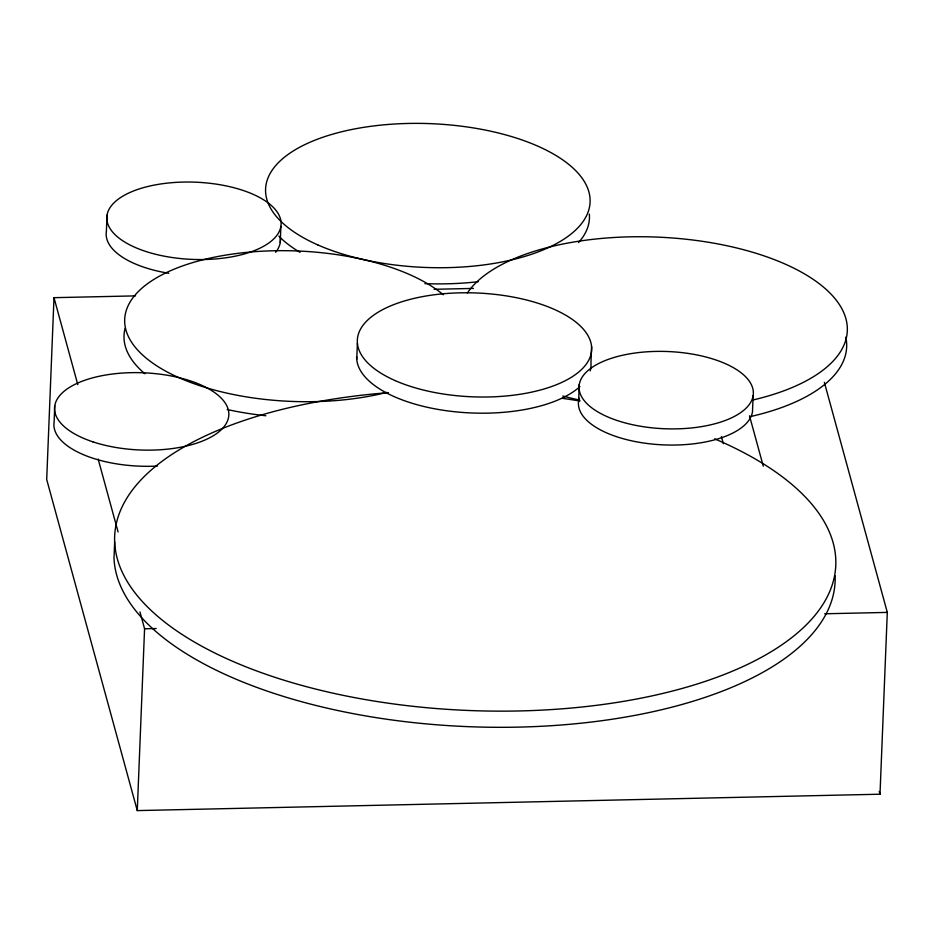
<?xml version="1.0" encoding="UTF-8"?>
<svg xmlns="http://www.w3.org/2000/svg" width="934" height="934" viewBox="0 0 934 934"><rect width="100%" height="100%" fill="white"/><g stroke="black" fill="none" stroke-linecap="round" stroke-linejoin="round"><path stroke-width="1.4" d="M135.558 295.88L53.997 297.677L46.7 479.492L137.275 810.595L880.003 794.215L887.3 612.4L824.36 382.31M54.767 405.811L54.125 421.97A87.201 38.633 2.3 0 0 157.519 466.043M107.036 215.217L106.383 231.375A87.201 38.633 2.3 0 0 168.832 273.277M114.66 541.942L114.006 558.1A360.851 159.877 2.3 0 0 480.952 727.072A360.851 159.877 2.3 0 0 835.124 575.706M137.275 810.595L144.572 628.78L139.972 611.945M280.235 242.525L280.877 226.367A87.201 38.633 2.3 0 0 155.896 184.78A87.201 38.633 2.3 0 0 145.085 251.223A87.201 38.633 2.3 0 0 280.877 226.367M356.741 359.392L357.383 343.222M578.625 400.721L579.278 384.563M591.596 346.572L590.942 362.731A117.275 51.965 2.3 0 1 590.241 370.868M753.131 395.712A87.201 38.633 2.3 0 1 617.327 420.569A87.201 38.633 2.3 0 1 628.15 354.126A87.201 38.633 2.3 0 1 753.131 395.712L752.477 411.871A87.201 38.633 2.3 0 1 656.485 444.456A87.201 38.633 2.3 0 1 579.22 398.234M434.1 289.295L473.421 288.419M144.572 628.78L156.223 628.524M824.675 613.778L887.3 612.4M879.233 791.413L880.003 794.215M749.488 415.77L763.288 466.194M721.41 436.668L723.325 443.673M53.997 297.677L77.802 384.656M98.14 459.014L118.093 531.971M845.807 337.151A193.957 85.94 2.3 0 1 750.726 416.506M467.374 292.972A193.957 85.94 2.3 0 1 772.044 258.741A193.957 85.94 2.3 0 1 752.746 400.032M579.827 400.126A193.957 85.94 2.3 0 1 562.805 396.028M265.828 415.747A169.895 75.28 2.3 0 1 227.195 409.501M144.922 373.775A169.895 75.28 2.3 0 1 125.086 328.383M386.804 392.373A169.895 75.28 2.3 0 1 149.755 360.944A169.895 75.28 2.3 0 1 209.169 258.309A169.895 75.28 2.3 0 1 443.311 294.782M589.331 214.073A162.376 71.941 2.3 0 1 578.52 242.583M478.36 281.683A162.376 71.941 2.3 0 1 424.9 283.621M300.024 252.332A162.376 71.941 2.3 0 1 278.869 236.139M280.387 238.205A87.201 38.633 2.3 0 1 275.658 252.273M579.886 386.618A117.275 51.965 2.3 0 1 447.619 410.89A117.275 51.965 2.3 0 1 356.648 356.683M714.592 438.817A360.851 159.877 2.3 0 1 691.802 685.649A360.851 159.877 2.3 0 1 149.51 608.898A360.851 159.877 2.3 0 1 388.462 392.654M562.361 398.316A360.851 159.877 2.3 0 1 579.874 401.025M317.747 244.883A162.376 71.941 2.3 0 0 586.132 216.501A162.376 71.941 2.3 0 0 379.636 125.249A162.376 71.941 2.3 0 0 317.747 244.883M395.047 380.558A117.275 51.965 2.3 0 0 588.829 359.999A117.275 51.965 2.3 0 0 439.587 294.14A117.275 51.965 2.3 0 0 395.047 380.558M92.828 441.817A87.201 38.633 2.3 0 0 228.62 416.961A87.201 38.633 2.3 0 0 103.639 375.375A87.201 38.633 2.3 0 0 92.828 441.817"/></g></svg>
